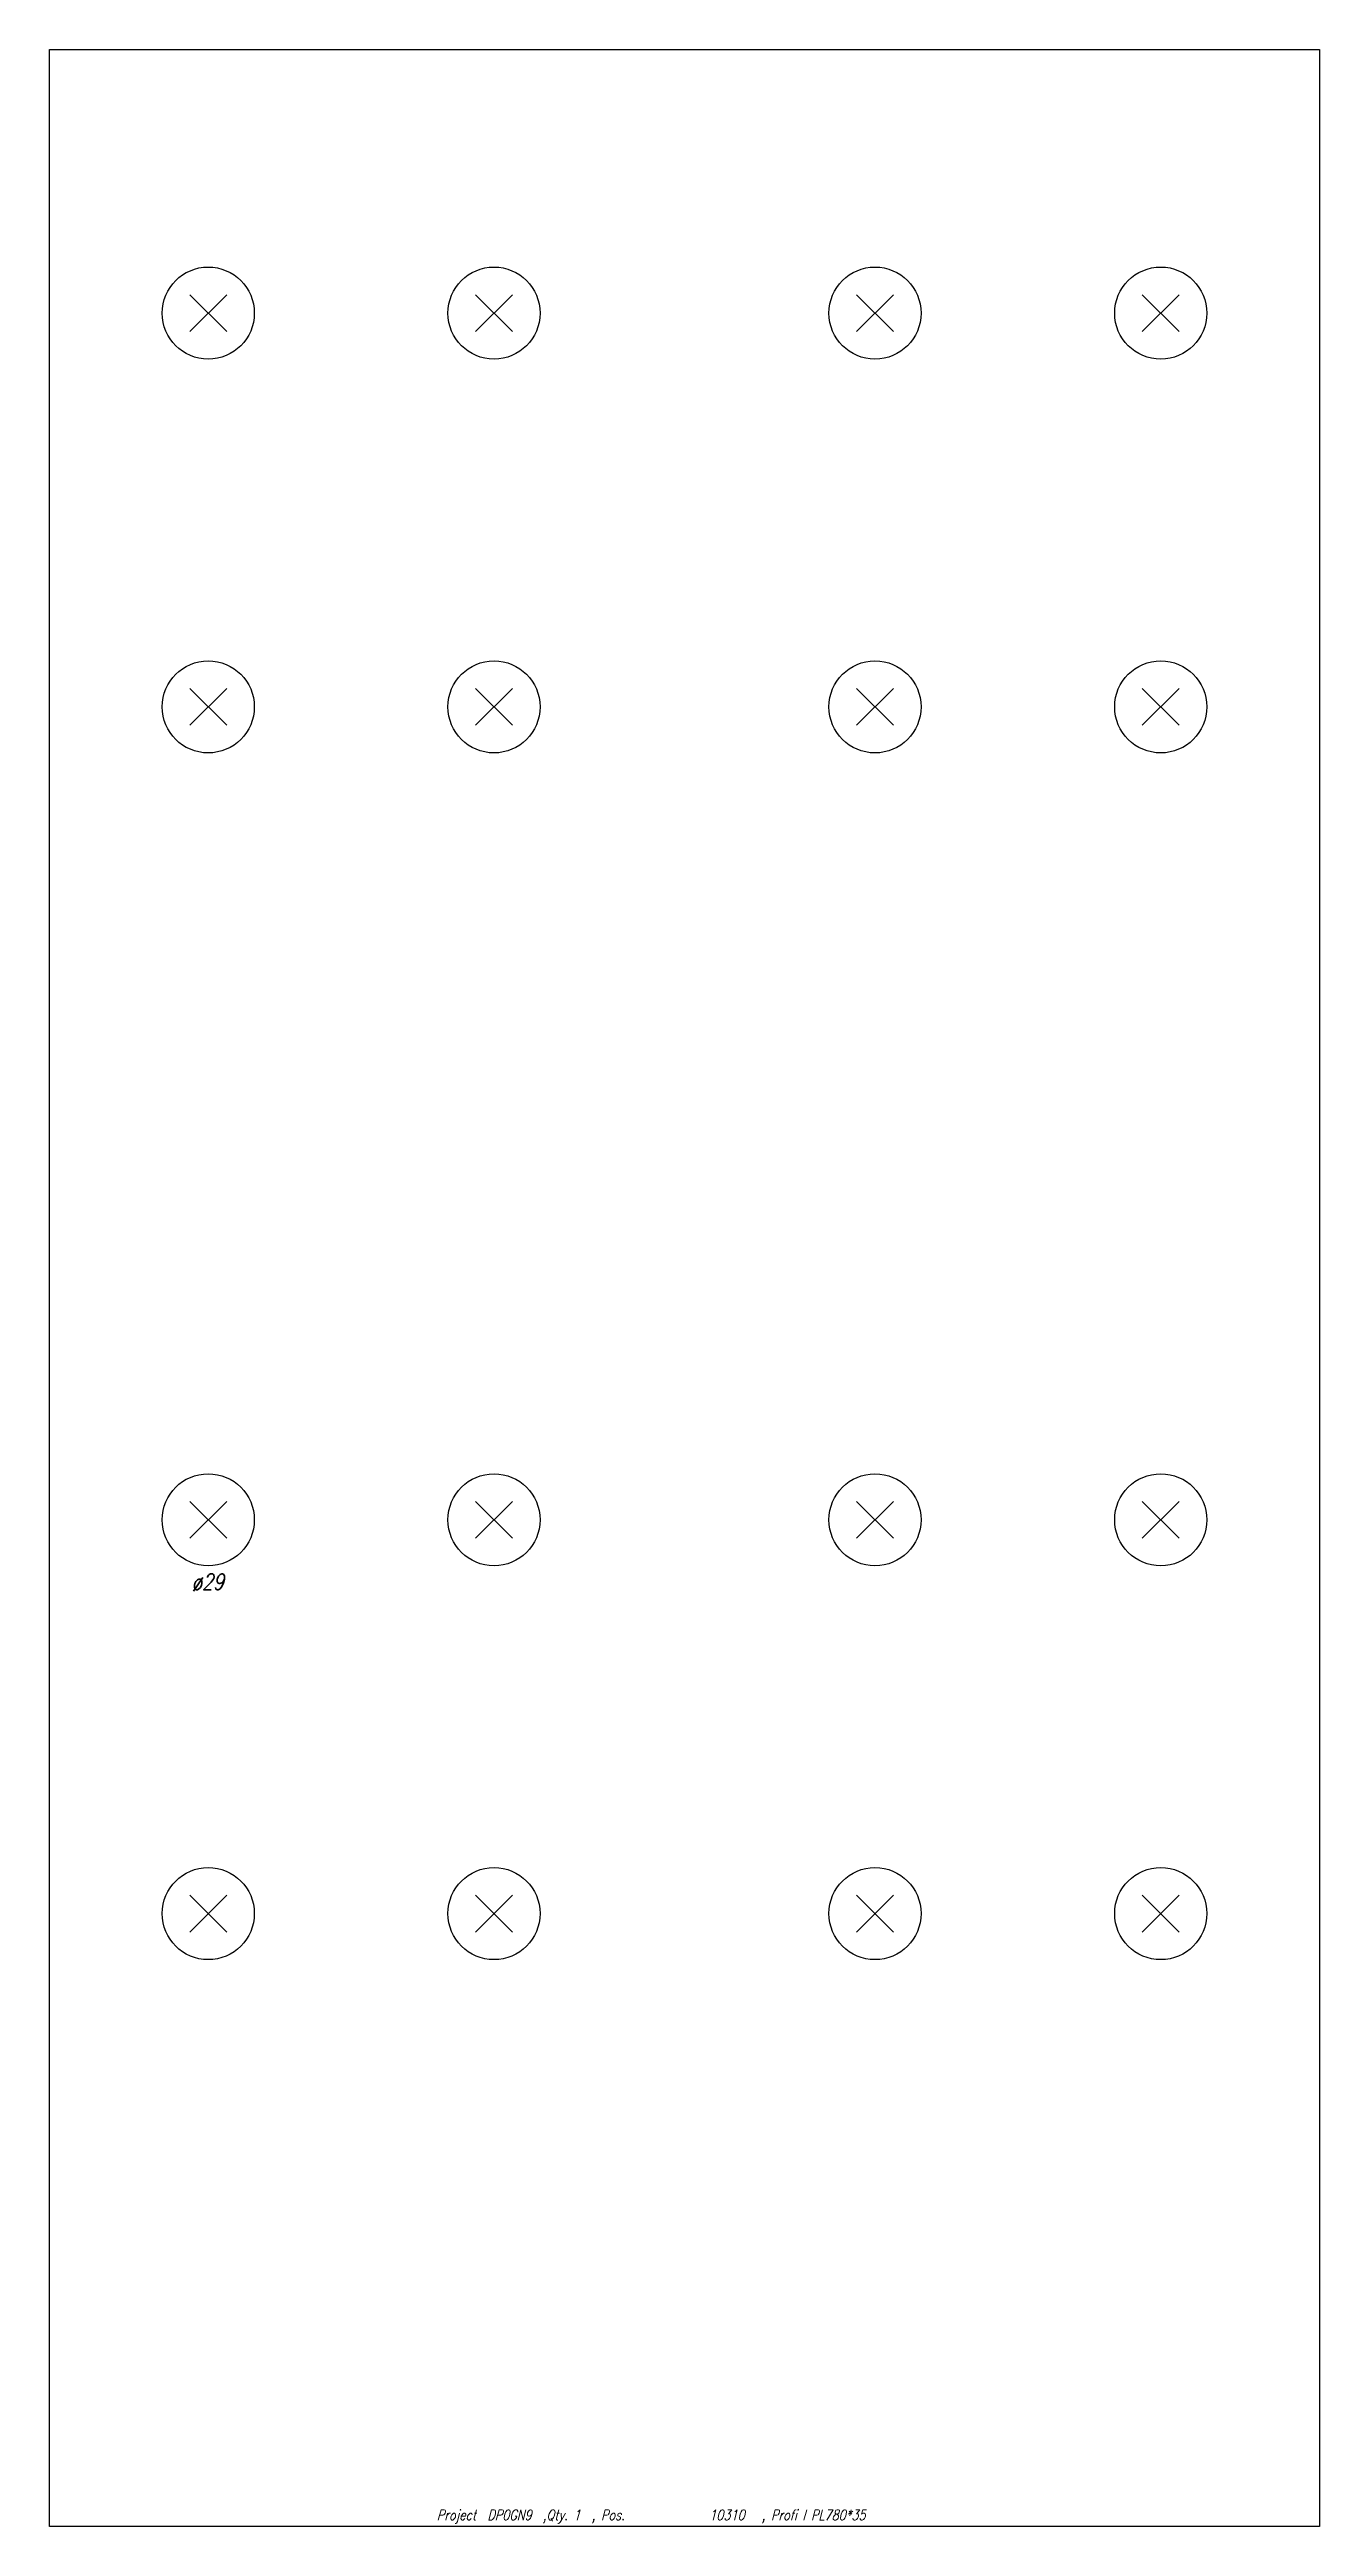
# Model space of a CAD drawing. Extents: x 0 to 400, y -390 to 390.
import ezdxf

# ---------------------------------------------------------------- set-up
doc = ezdxf.new("R2010")
doc.units = 0
doc.header["$LTSCALE"] = 10
for name, color, linetype in [('BEZ_SCHRAUBEN', 7, 'CONTINUOUS'), ('SCHRAUBEN', 7, 'CONTINUOUS'), ('TEILE', 7, 'CONTINUOUS'), ('UNTERSCHRIFT', 7, 'CONTINUOUS')]:
    doc.layers.add(name, color=color, linetype=linetype)
doc.styles.get("Standard").update_dxf_attribs({"font": 'ROMANS'})

msp = doc.modelspace()

# ---------------------------------------------------------------- linework, layer by layer
at = {"layer": 'SCHRAUBEN', "color": 6}
for p, q in [((55.800514, 312.799927), (44.200516, 301.199921)), ((44.200516, 312.799927), (55.800514, 301.199921)), ((145.800507, 312.799927), (134.200516, 301.199921)), ((134.200516, 312.799927), (145.800507, 301.199921)), ((265.800507, 312.799927), (254.200516, 301.199921)), ((254.200516, 312.799927), (265.800507, 301.199921)), ((355.800537, 312.799927), (344.2005, 301.199921)), ((344.2005, 312.799927), (355.800537, 301.199921)), ((55.800514, 188.799896), (44.200516, 177.19989)), ((44.200516, 188.799896), (55.800514, 177.19989)), ((145.800507, 188.799896), (134.200516, 177.19989)), ((134.200516, 188.799896), (145.800507, 177.19989)), ((265.800507, 188.799896), (254.200516, 177.19989)), ((254.200516, 188.799896), (265.800507, 177.19989)), ((355.800537, 188.799896), (344.2005, 177.19989)), ((344.2005, 188.799896), (355.800537, 177.19989)), ((55.800514, -67.200317), (44.200516, -78.800316)), ((44.200516, -67.200317), (55.800514, -78.800316)), ((145.800507, -67.200317), (134.200516, -78.800316)), ((134.200516, -67.200317), (145.800507, -78.800316)), ((265.800507, -67.200317), (254.200516, -78.800316)), ((254.200516, -67.200317), (265.800507, -78.800316)), ((355.800537, -67.200317), (344.2005, -78.800316)), ((344.2005, -67.200317), (355.800537, -78.800316)), ((55.800514, -191.200317), (44.200516, -202.800308)), ((44.200516, -191.200317), (55.800514, -202.800308)), ((145.800507, -191.200317), (134.200516, -202.800308)), ((134.200516, -191.200317), (145.800507, -202.800308)), ((265.800507, -191.200317), (254.200516, -202.800308)), ((254.200516, -191.200317), (265.800507, -202.800308)), ((355.800537, -191.200317), (344.2005, -202.800308)), ((344.2005, -191.200317), (355.800537, -202.800308))]:
    msp.add_line(p, q, dxfattribs=at)
at = {"layer": 'SCHRAUBEN', "color": 2}
for centre, radius in [((50.000515, 306.999908), 14.499996), ((140.000519, 306.999908), 14.5), ((260.000519, 306.999908), 14.5), ((350.000549, 306.999908), 14.5), ((50.000515, 182.999893), 14.499996), ((140.000519, 182.999893), 14.5), ((260.000519, 182.999893), 14.5), ((350.000549, 182.999893), 14.5), ((50.000515, -73.00032), 14.499996), ((140.000519, -73.00032), 14.5), ((260.000519, -73.00032), 14.5), ((350.000549, -73.00032), 14.5), ((50.000515, -197.000305), 14.499996), ((140.000519, -197.000305), 14.5), ((260.000519, -197.000305), 14.5), ((350.000549, -197.000305), 14.5)]:
    msp.add_circle(centre, radius, dxfattribs=at)
at = {"layer": 'TEILE', "color": 2}
for p, q in [((0.00002, -390), (0.00002, 390)), ((0.00002, 390), (400.001526, 390)), ((400.001526, 390), (400.001526, -390)), ((400.001526, -390), (0.00002, -390))]:
    msp.add_line(p, q, dxfattribs=at)

# ---------------------------------------------------------------- texts
at = {"layer": 'BEZ_SCHRAUBEN', "color": 2, "oblique": 15, "width": 0.8}
msp.add_text(' ø29', height=5, dxfattribs=at).set_placement((42.000511, -95.000313))
at = {"layer": 'UNTERSCHRIFT', "color": 2, "oblique": 15, "width": 0.8}
for s, p in [('Project  DP0GN9  ,Qty. 1  , Pos. ', (122.000771, -388)), ('10310', (207.800766, -388)), ('  , Profi l PL780*35', (220.800766, -388))]:
    msp.add_text(s, height=3.25, dxfattribs=at).set_placement(p)

doc.saveas('drawing.dxf')
